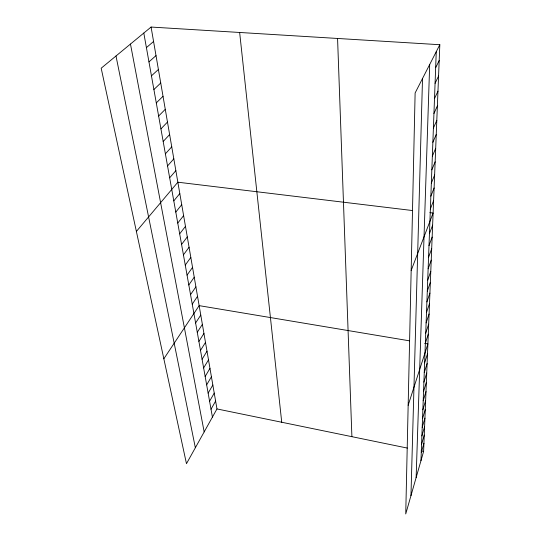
<?xml version="1.0" encoding="UTF-8"?>
<svg xmlns="http://www.w3.org/2000/svg" width="541" height="541" viewBox="0 0 541 541"><rect width="100%" height="100%" fill="white"/><g stroke="black" fill="none" stroke-linecap="round" stroke-linejoin="round"><path stroke-width="0.81" d="M410.964 495.664L422.514 78.54M416.13 477.575L429.682 64.528M420.959 460.709L436.256 51.693M439.819 44.72L415.123 92.978L405.736 513.95L423.61 451.424L439.819 44.72L151.081 27.05L101.181 68.207L186.469 463.691L216.968 408.935L151.081 27.05M421.263 452.594L423.934 443.316M421.567 444.33L424.266 435.065M421.885 435.924L424.597 426.673M422.203 427.37L424.935 418.125M422.528 418.653L425.287 409.429M422.859 409.78L425.639 400.577M423.197 400.746L425.997 391.562M423.542 391.542L426.362 382.379M423.894 382.169L426.734 373.026M424.252 372.614L427.113 363.505M424.617 362.876L427.505 353.794M408.157 405.29L427.897 343.9L424.692 343.366M425.354 343.129L428.289 334.122M425.726 333.128L428.682 324.154M426.112 322.923L429.087 313.99M426.497 312.529L429.5 303.636M426.896 301.925L429.919 293.08M427.302 291.112L430.352 282.321M427.715 280.082L430.792 271.345M428.134 268.823L431.238 260.147M428.567 257.34L431.691 248.725M428.999 245.614L432.158 237.073M429.453 233.651L432.631 225.178M411.16 270.507L433.111 213.032L429.885 212.64M430.372 208.948L433.605 200.63M430.852 196.194L434.112 187.964M431.339 183.162L434.626 175.027M431.833 169.847L435.153 161.813M432.347 156.227L435.694 148.302M432.868 142.303L436.242 134.493M433.402 128.068L436.81 120.373M433.943 113.495L437.385 105.935M434.504 98.584L437.973 91.159M435.072 83.328L438.575 76.038M435.654 67.699L439.191 60.565M211.01 409.239L215.616 401.091M209.583 401.246L214.236 393.111M208.136 393.124L212.836 385.003M206.662 384.867L211.416 376.766M205.161 376.468L209.969 368.387M203.632 367.927L208.501 359.873M202.084 359.244L207.007 351.21M200.501 350.412L205.492 342.406M198.899 341.432L203.943 333.452M197.269 332.289L202.375 324.343M195.605 322.984L200.772 315.072M163.842 358.791L199.142 305.638L409.51 340.83M192.244 304.164L197.539 296.326M190.54 294.649L195.903 286.852M188.809 284.972L194.239 277.208M187.051 275.112L192.549 267.396M185.259 265.076L190.824 257.408M183.433 254.865L189.073 247.244M181.573 244.464L187.287 236.897M179.68 233.868L185.468 226.354M177.752 223.075L183.615 215.622M175.791 212.079L181.729 204.694M173.789 200.873L179.808 193.55M136.379 231.447L177.847 182.202L412.174 210.503M169.664 177.806L175.852 170.638M167.548 165.938L173.817 158.844M165.384 153.827L171.747 146.821M163.179 141.485L169.631 134.567M160.927 128.886L167.473 122.063M158.628 116.031L165.276 109.309M156.288 102.912L163.03 96.298M153.894 89.522L160.738 83.016M151.453 75.848L158.398 69.458M148.958 61.884L156.011 55.622M146.408 47.622L153.57 41.488M216.968 408.935L407.366 448.083M421.168 450.923L423.61 451.424M115.99 55.987L195.355 447.738M130.469 44.051L204.173 431.914M143.805 33.048L212.417 417.104M239.649 32.474L281.733 422.257M337.57 38.465L351.9 436.682"/></g></svg>
